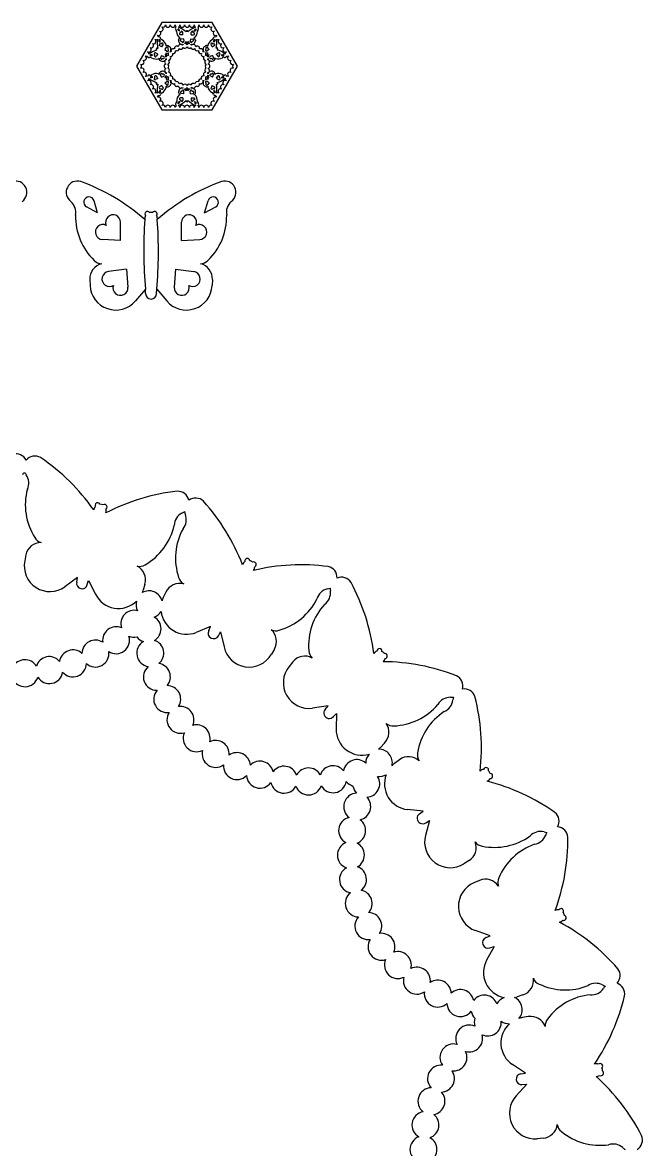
# Model space of a CAD drawing. Extents: x -11 to 241, y -9 to 175.
# Drawn here: x 67.1 to 129.4, y 61.4 to 174.7 of the extents above; entities that cross this region are included whole.
import ezdxf

# ---------------------------------------------------------------- set-up
doc = ezdxf.new("R2010")
doc.units = 0
doc.layers.get('0').update_dxf_attribs({"linetype": 'CONTINUOUS'})

msp = doc.modelspace()

# ---------------------------------------------------------------- linework, layer by layer
for p, q in [((81.074842, 174.706477), (78.536278, 170.309555)), ((86.15197, 174.706477), (81.074842, 174.706477)), ((88.690534, 170.309555), (86.15197, 174.706477)), ((82.869826, 173.849082), (82.715437, 173.934311)), ((82.869826, 173.849082), (82.820148, 174.018292)), ((83.188021, 173.469218), (82.936432, 173.482336)), ((83.188021, 173.469218), (83.187254, 173.721148)), ((84.028661, 173.469218), (84.029428, 173.721148)), ((84.028661, 173.469218), (84.28025, 173.482336)), ((84.346856, 173.849082), (84.396534, 174.018292)), ((84.346856, 173.849082), (84.501245, 173.934311)), ((80.914811, 172.714505), (80.79311, 172.842132)), ((81.084685, 172.249008), (80.866891, 172.375637)), ((80.914811, 172.714505), (80.918195, 172.890824)), ((81.084685, 172.249008), (81.199119, 172.473449)), ((81.765184, 172.348882), (81.835174, 172.304245)), ((82.761278, 172.929825), (82.76494, 172.846894)), ((83.268959, 173.072975), (83.019313, 173.039119)), ((83.268959, 173.072975), (83.289006, 172.821843)), ((83.529863, 172.795674), (83.390971, 172.632302)), ((83.532805, 172.733875), (83.529863, 172.795674)), ((83.683877, 172.733875), (83.686819, 172.795674)), ((83.686819, 172.795674), (83.825711, 172.632302)), ((83.947723, 173.072975), (83.927676, 172.821843)), ((83.947723, 173.072975), (84.197369, 173.039119)), ((84.455404, 172.929825), (84.451742, 172.846894)), ((85.456563, 172.357655), (85.386573, 172.313018)), ((86.137063, 172.257781), (86.022628, 172.482222)), ((86.137063, 172.257781), (86.354856, 172.38441)), ((86.306936, 172.723278), (86.303552, 172.899597)), ((86.306936, 172.723278), (86.428637, 172.850905)), ((80.176296, 171.435359), (80.004917, 171.476942)), ((80.176296, 171.435359), (80.025291, 171.344269)), ((80.664365, 171.520993), (80.445804, 171.646293)), ((80.664365, 171.520993), (80.527211, 171.309669)), ((81.047991, 171.392965), (80.952488, 171.159837)), ((81.047991, 171.392965), (81.275501, 171.28476)), ((81.387373, 171.980792), (81.541516, 172.180063)), ((81.387373, 171.980792), (81.594836, 171.837865)), ((81.473583, 171.451912), (81.418593, 171.480264)), ((81.418593, 171.480264), (81.490631, 171.278294)), ((81.497071, 171.616191), (81.708001, 171.654789)), ((81.549119, 171.582744), (81.497071, 171.616191)), ((85.724677, 171.624964), (85.513746, 171.663563)), ((85.834374, 171.989565), (85.626911, 171.846638)), ((85.672628, 171.591517), (85.724677, 171.624964)), ((85.834374, 171.989565), (85.680231, 172.188836)), ((85.803154, 171.489037), (85.731116, 171.287067)), ((85.748164, 171.460686), (85.803154, 171.489037)), ((86.173756, 171.401738), (85.946246, 171.293533)), ((86.173756, 171.401738), (86.269259, 171.16861)), ((86.557382, 171.529766), (86.775943, 171.655066)), ((86.557382, 171.529766), (86.694537, 171.318442)), ((87.045451, 171.444132), (87.21683, 171.485715)), ((87.045451, 171.444132), (87.196456, 171.353042)), ((78.536278, 170.309555), (81.074842, 165.912633)), ((80.918121, 170.881725), (80.991773, 170.843431)), ((86.15197, 165.912633), (88.690534, 170.309555)), ((86.303626, 170.890499), (86.229975, 170.852204)), ((80.181361, 169.174978), (80.009982, 169.133395)), ((80.181361, 169.174978), (80.030356, 169.266068)), ((80.66943, 169.089344), (80.450869, 168.964044)), ((80.66943, 169.089344), (80.532276, 169.300668)), ((80.923186, 169.728612), (80.996838, 169.766906)), ((81.053056, 169.217372), (80.957553, 169.4505)), ((81.053056, 169.217372), (81.280566, 169.325577)), ((81.423658, 169.130073), (81.495696, 169.332043)), ((81.478648, 169.158424), (81.423658, 169.130073)), ((81.554184, 169.027593), (81.502136, 168.994146)), ((81.502136, 168.994146), (81.713066, 168.955548)), ((85.729742, 169.002919), (85.518811, 168.964321)), ((85.677693, 169.036366), (85.729742, 169.002919)), ((85.808219, 169.138846), (85.736181, 169.340816)), ((85.753229, 169.167198), (85.808219, 169.138846)), ((86.178822, 169.226145), (85.951311, 169.33435)), ((86.178822, 169.226145), (86.274324, 169.459273)), ((86.308691, 169.737385), (86.23504, 169.775679)), ((86.562447, 169.098117), (86.699602, 169.309441)), ((86.562447, 169.098117), (86.781009, 168.972817)), ((87.050516, 169.183751), (87.201521, 169.274841)), ((87.050516, 169.183751), (87.221896, 169.142168)), ((80.919876, 167.895832), (80.798175, 167.768205)), ((81.08975, 168.361329), (80.871956, 168.2347)), ((80.919876, 167.895832), (80.92326, 167.719513)), ((81.08975, 168.361329), (81.204184, 168.136888)), ((81.392438, 168.629545), (81.599901, 168.772472)), ((81.392438, 168.629545), (81.546581, 168.430274)), ((81.77025, 168.261455), (81.840239, 168.306092)), ((82.771408, 167.689285), (82.77507, 167.772216)), ((83.279089, 167.546135), (83.299136, 167.797267)), ((83.539994, 167.823437), (83.401102, 167.986809)), ((83.542936, 167.885235), (83.539994, 167.823437)), ((83.694007, 167.885235), (83.696949, 167.823437)), ((83.696949, 167.823437), (83.835841, 167.986809)), ((83.957853, 167.546135), (83.937806, 167.797267)), ((84.465535, 167.689285), (84.461873, 167.772216)), ((85.461628, 168.270228), (85.391638, 168.314865)), ((85.83944, 168.638318), (85.631976, 168.781246)), ((85.83944, 168.638318), (85.685296, 168.439047)), ((86.142128, 168.370103), (86.027693, 168.145661)), ((86.142128, 168.370103), (86.359922, 168.243473)), ((86.312002, 167.904606), (86.308618, 167.728286)), ((86.312002, 167.904606), (86.433703, 167.776978)), ((82.879956, 166.770028), (82.725568, 166.684799)), ((82.879956, 166.770028), (82.830278, 166.600818)), ((83.198152, 167.149892), (82.946563, 167.136774)), ((83.279089, 167.546135), (83.029444, 167.579991)), ((83.198152, 167.149892), (83.197384, 166.897962)), ((83.957853, 167.546135), (84.207499, 167.579991)), ((84.038791, 167.149892), (84.29038, 167.136774)), ((84.038791, 167.149892), (84.039558, 166.897962)), ((84.356986, 166.770028), (84.406664, 166.600818)), ((84.356986, 166.770028), (84.511375, 166.684799)), ((81.074842, 165.912633), (86.15197, 165.912633)), ((74.629331, 155.553701), (74.268037, 156.784316)), ((85.371336, 155.553701), (85.73263, 156.784316)), ((74.629331, 155.553701), (73.506505, 156.173546)), ((85.371336, 155.553701), (86.494162, 156.173546)), ((76.943472, 152.791064), (76.937892, 154.623276)), ((83.057194, 152.791064), (83.062775, 154.623276)), ((76.943472, 152.791064), (75.113737, 152.886462)), ((83.057194, 152.791064), (84.886929, 152.886462)), ((77.532107, 149.909302), (75.716507, 149.663075)), ((77.532107, 149.909302), (77.677904, 148.082891)), ((82.46856, 149.909302), (82.322763, 148.082891)), ((82.46856, 149.909302), (84.28416, 149.663075)), ((73.839874, 148.868222), (73.866504, 148.265087)), ((86.160793, 148.868222), (86.134162, 148.265087)), ((79.429587, 147.892572), (78.419463, 146.704412)), ((79.450982, 147.443128), (79.429587, 147.892572)), ((80.549685, 147.443128), (80.57108, 147.892572)), ((80.57108, 147.892572), (81.581204, 146.704412)), ((67.419621, 121.162806), (67.301138, 120.570823)), ((72.613419, 118.8778), (71.348302, 117.965905)), ((72.526633, 118.436295), (72.613419, 118.8778)), ((73.59341, 118.173359), (73.721742, 118.604623)), ((73.721742, 118.604623), (74.418168, 117.209251)), ((79.382517, 118.214217), (79.21232, 117.63498)), ((81.485413, 117.416693), (81.228702, 116.870268)), ((85.981451, 113.955129), (84.534865, 113.372494)), ((85.791528, 113.547223), (85.981451, 113.955129)), ((86.764381, 113.03663), (86.992192, 113.42465)), ((86.992192, 113.42465), (87.334447, 111.903159)), ((92.395045, 111.690877), (92.091174, 111.169203)), ((94.245975, 110.413272), (93.865955, 109.944159)), ((97.782959, 105.976322), (96.238975, 105.756808)), ((97.500937, 105.62572), (97.782959, 105.976322)), ((98.323328, 104.897146), (98.637379, 105.219372)), ((98.637379, 105.219372), (98.605572, 103.660186)), ((103.468315, 102.242991), (103.048429, 101.809197)), ((104.95971, 100.559555), (104.478467, 100.195019)), ((107.332084, 95.405079), (105.780432, 95.561443)), ((106.974352, 95.132158), (107.332084, 95.405079)), ((107.980526, 94.465649), (107.576505, 92.959382)), ((107.598486, 94.227943), (107.980526, 94.465649)), ((111.958789, 90.419638), (111.447291, 90.098934)), ((113.003974, 88.428205), (112.449476, 88.18943)), ((114.073864, 82.855762), (112.604721, 83.378917)), ((113.661213, 82.676382), (114.073864, 82.855762)), ((114.478643, 81.788447), (113.72589, 80.422638)), ((114.050819, 81.649077), (114.478643, 81.788447)), ((117.373032, 76.907945), (116.799647, 76.718971)), ((117.911264, 74.724251), (117.315736, 74.625115)), ((117.616493, 69.057692), (116.315239, 69.917234)), ((117.172904, 68.982278), (117.616493, 69.057692)), ((117.754085, 67.924521), (116.696345, 66.778546)), ((117.305338, 67.891586), (117.754085, 67.924521)), ((119.396387, 62.493165), (118.794439, 62.446902))]:
    msp.add_line(p, q)
for centre, radius, start, end in [((80.733406, 173.635093), 0.24, 240, 60), ((80.493406, 173.2194), 0.24, 3.937452, 60), ((80.973406, 174.050785), 0.24, 240, 60), ((81.213406, 174.466477), 0.24, 240, 0), ((81.693406, 174.466477), 0.24, 180, 0), ((82.173406, 174.466477), 0.24, 180, 0), ((82.653406, 174.466477), 0.24, 180, 234.700181), ((82.592203, 174.134552), 0.156568, 119.66193, 234.096274), ((82.365484, 173.857127), 0.202191, 348.646583, 48.147712), ((83.405651, 173.800329), 0.842104, 178.843673, 226.26073), ((82.750512, 173.997848), 0.072575, 16.361613, 241.099528), ((82.653406, 174.466477), 0.24, 291.589916, 0), ((81.645206, 171.605896), 2.856277, 48.914998, 67.424838), ((82.94183, 173.585874), 0.103679, 62.8835, 267.015433), ((83.133406, 174.466477), 0.24, 180, 0), ((83.083576, 173.720832), 0.103679, 0.174516, 204.30645), ((83.613406, 174.466477), 0.24, 180, 0), ((83.608341, 173.770657), 0.086869, 152.363216, 187.863148), ((83.559542, 173.832996), 0.035761, 38.05372, 218.05372), ((83.608341, 173.770657), 0.086869, 76.255776, 103.744224), ((83.657248, 173.832788), 0.035975, 321.791639, 141.791639), ((83.608341, 173.770657), 0.086869, 352.136852, 27.327502), ((85.571476, 171.605896), 2.856277, 112.465913, 131.085002), ((84.093406, 174.466477), 0.24, 180, 0), ((84.133106, 173.720832), 0.103679, 335.69355, 179.825484), ((84.274852, 173.585874), 0.103679, 272.984567, 117.1165), ((84.573406, 174.466477), 0.24, 180, 247.094737), ((83.811031, 173.800329), 0.842104, 313.73927, 1.156327), ((84.46617, 173.997848), 0.072575, 298.900472, 163.638387), ((84.851198, 173.857127), 0.202191, 131.852288, 191.353417), ((84.573406, 174.466477), 0.24, 303.937452, 0), ((84.624479, 174.134552), 0.156568, 305.903726, 58.022285), ((85.053406, 174.466477), 0.24, 180, 0), ((85.533406, 174.466477), 0.24, 180, 0), ((86.013406, 174.466477), 0.24, 180, 300), ((86.253406, 174.050785), 0.24, 120, 300), ((86.493406, 173.635093), 0.24, 120, 300), ((86.733406, 173.2194), 0.24, 120, 174.700181), ((80.013406, 172.388016), 0.24, 240, 60), ((80.253406, 172.803708), 0.24, 240, 60), ((80.493406, 173.2194), 0.24, 240, 307.094737), ((83.469777, 172.653463), 2.856277, 172.465913, 191.085002), ((80.806397, 173.097668), 0.156568, 5.903726, 118.022285), ((80.845633, 172.892216), 0.072575, 358.900472, 223.638387), ((80.919003, 172.465267), 0.103679, 35.69355, 239.825484), ((81.160015, 173.1553), 0.202191, 191.852288, 251.353417), ((81.106754, 172.520543), 0.103679, 332.984567, 177.1165), ((80.689119, 172.226091), 0.842104, 13.73927, 61.156327), ((81.371411, 172.384018), 0.142089, 330.532955, 17.224758), ((81.650967, 172.16979), 0.212414, 57.471829, 137.197012), ((81.644008, 172.004499), 0.355517, 314.859465, 57.471829), ((82.584822, 172.091116), 0.24, 50.36676, 189.63324), ((82.977706, 172.266039), 0.24, 38.36676, 177.63324), ((82.973485, 172.939195), 0.212414, 102.802988, 182.528171), ((83.12011, 172.862576), 0.355517, 182.528171, 287.50521), ((82.927736, 173.288411), 0.142089, 222.775242, 269.467045), ((83.033246, 172.93638), 0.103679, 97.723166, 301.8551), ((83.185656, 172.813593), 0.103679, 160.432149, 4.564083), ((83.398373, 172.355454), 0.24, 135.549853, 165.63324), ((83.398373, 172.355454), 0.24, 26.36676, 101.958241), ((83.12011, 172.862576), 0.355517, 310.002885, 319.630198), ((83.608341, 172.733875), 0.075536, 180, 360), ((83.828439, 172.355454), 0.24, 81.17915, 153.63324), ((84.096572, 172.862576), 0.355517, 220.369802, 229.406625), ((84.031026, 172.813593), 0.103679, 175.435917, 19.567851), ((84.096572, 172.862576), 0.355517, 254.859465, 357.471829), ((83.828439, 172.355454), 0.24, 14.36676, 43.08694), ((84.249106, 172.266039), 0.24, 2.36676, 141.63324), ((84.183436, 172.93638), 0.103679, 238.1449, 82.276834), ((84.288946, 173.288411), 0.142089, 270.532955, 317.224758), ((84.243197, 172.939195), 0.212414, 357.471829, 77.197012), ((84.641991, 172.091116), 0.24, 350.36676, 129.63324), ((85.57774, 172.013272), 0.355517, 122.528171, 227.50521), ((85.570781, 172.178563), 0.212414, 42.802988, 122.528171), ((85.850336, 172.392791), 0.142089, 162.775242, 209.467045), ((86.532628, 172.234864), 0.842104, 118.843673, 166.26073), ((86.114994, 172.529316), 0.103679, 2.8835, 207.015433), ((86.061732, 173.164073), 0.202191, 288.646583, 348.147712), ((86.302744, 172.47404), 0.103679, 300.174516, 144.30645), ((86.41535, 173.106441), 0.156568, 59.66193, 174.096274), ((86.376114, 172.90099), 0.072575, 316.361613, 181.099528), ((83.75197, 172.662236), 2.856277, 348.914998, 7.424838), ((86.733406, 173.2194), 0.24, 231.589916, 300), ((86.973406, 172.803708), 0.24, 120, 300), ((87.213406, 172.388016), 0.24, 120, 300), ((79.293406, 171.140939), 0.24, 240, 60), ((79.533406, 171.556632), 0.24, 240, 294.700181), ((79.79026, 171.337666), 0.156568, 179.66193, 294.096274), ((79.773406, 171.972324), 0.24, 240, 60), ((79.533406, 171.556632), 0.24, 351.589916, 60), ((81.506642, 169.253214), 2.856277, 108.914998, 127.424838), ((79.917158, 171.002608), 0.202191, 48.646583, 108.147712), ((79.987804, 171.406413), 0.072575, 76.361613, 301.099528), ((80.486429, 171.875021), 0.842104, 238.843673, 286.26073), ((80.394238, 171.556347), 0.103679, 60.174516, 264.30645), ((80.440243, 171.366113), 0.103679, 122.8835, 327.015433), ((80.535085, 172.024628), 0.035761, 98.05372, 278.05372), ((80.613471, 172.035719), 0.086869, 136.255776, 163.744224), ((80.613471, 172.035719), 0.086869, 212.363216, 247.863148), ((80.584118, 172.109139), 0.035975, 21.791639, 201.791639), ((80.613471, 172.035719), 0.086869, 52.136852, 87.327502), ((81.048429, 171.120535), 0.103679, 157.723166, 1.8551), ((81.230971, 171.191131), 0.103679, 220.432149, 64.564083), ((81.511351, 171.517328), 0.075536, 240, 60), ((81.155777, 171.158859), 0.355517, 10.002885, 19.630198), ((81.734089, 171.146281), 0.24, 86.36676, 161.958241), ((81.623523, 172.116628), 0.103679, 298.1449, 142.276834), ((81.653656, 171.923243), 0.103679, 235.435917, 79.567851), ((81.644008, 172.004499), 0.355517, 280.369802, 289.406625), ((81.949122, 171.518729), 0.24, 141.17915, 213.63324), ((81.734089, 171.146281), 0.24, 278.36676, 33.63324), ((81.949122, 171.518729), 0.24, 74.36676, 103.08694), ((81.949122, 171.518729), 0.24, 266.36676, 21.63324), ((82.236892, 171.838329), 0.24, 62.36676, 201.63324), ((82.236892, 171.838329), 0.24, 254.36676, 9.63324), ((82.584822, 172.091116), 0.24, 242.36676, 357.63324), ((82.977706, 172.266039), 0.24, 230.36676, 345.63324), ((83.398373, 172.355454), 0.24, 218.36676, 333.63324), ((83.828439, 172.355454), 0.24, 206.36676, 321.63324), ((84.249106, 172.266039), 0.24, 194.36676, 309.63324), ((84.641991, 172.091116), 0.24, 182.36676, 297.63324), ((84.989921, 171.838329), 0.24, 170.36676, 285.63324), ((84.989921, 171.838329), 0.24, 338.36676, 117.63324), ((85.277691, 171.518729), 0.24, 158.36676, 273.63324), ((85.277691, 171.518729), 0.24, 75.549853, 105.63324), ((85.492723, 171.146281), 0.24, 146.36676, 261.63324), ((85.277691, 171.518729), 0.24, 326.36676, 41.958241), ((85.57774, 172.013272), 0.355517, 250.002885, 259.630198), ((85.568091, 171.932016), 0.103679, 100.432149, 304.564083), ((85.492723, 171.146281), 0.24, 21.17915, 93.63324), ((85.598224, 172.125401), 0.103679, 37.723166, 241.8551), ((85.710396, 171.526102), 0.075536, 120, 300), ((86.06597, 171.167632), 0.355517, 160.369802, 169.406625), ((85.990776, 171.199905), 0.103679, 115.435917, 319.567851), ((86.173318, 171.129308), 0.103679, 178.1449, 22.276834), ((86.205637, 171.07896), 0.212414, 297.471829, 17.197012), ((86.530941, 171.213948), 0.142089, 210.532955, 257.224758), ((86.735318, 171.883794), 0.842104, 253.73927, 301.156327), ((86.608276, 172.044493), 0.086869, 92.363216, 127.863148), ((86.637863, 172.117923), 0.035761, 338.05372, 158.05372), ((86.608276, 172.044493), 0.086869, 292.136852, 327.327502), ((85.715105, 169.261987), 2.856277, 52.465913, 71.085002), ((86.608276, 172.044493), 0.086869, 16.255776, 43.744224), ((86.686536, 172.033203), 0.035975, 261.791639, 81.791639), ((86.781504, 171.374886), 0.103679, 212.984567, 57.1165), ((86.827509, 171.56512), 0.103679, 275.69355, 119.825484), ((87.304589, 171.011382), 0.202191, 71.852288, 131.353417), ((87.233943, 171.415186), 0.072575, 238.900472, 103.638387), ((87.453406, 171.972324), 0.24, 120, 300), ((87.431487, 171.346439), 0.156568, 245.903726, 358.022285), ((87.693406, 171.556632), 0.24, 120, 187.094737), ((87.693406, 171.556632), 0.24, 243.937452, 300), ((87.933406, 171.140939), 0.24, 120, 300), ((79.053406, 170.725247), 0.24, 240, 60), ((78.813406, 170.309555), 0.24, 300, 60), ((79.053406, 169.893863), 0.24, 300, 120), ((80.690806, 171.205175), 0.142089, 282.775242, 329.467045), ((81.01611, 171.070187), 0.212414, 162.802988, 242.528171), ((81.155777, 171.158859), 0.355517, 242.528171, 347.50521), ((81.556237, 170.309555), 0.24, 110.36676, 249.63324), ((81.601191, 170.737264), 0.24, 98.36676, 237.63324), ((81.601191, 169.881846), 0.24, 122.36676, 261.63324), ((81.734089, 171.146281), 0.24, 195.549853, 225.63324), ((81.601191, 170.737264), 0.24, 290.36676, 45.63324), ((81.556237, 170.309555), 0.24, 302.36676, 57.63324), ((81.601191, 169.881846), 0.24, 314.36676, 69.63324), ((85.625621, 170.737264), 0.24, 134.36676, 249.63324), ((85.625621, 169.881846), 0.24, 110.36676, 225.63324), ((85.670575, 170.309555), 0.24, 122.36676, 237.63324), ((85.492723, 171.146281), 0.24, 314.36676, 343.08694), ((85.625621, 170.737264), 0.24, 302.36676, 81.63324), ((85.625621, 169.881846), 0.24, 278.36676, 57.63324), ((86.06597, 171.167632), 0.355517, 194.859465, 297.471829), ((85.670575, 170.309555), 0.24, 290.36676, 69.63324), ((88.173406, 170.725247), 0.24, 120, 300), ((88.173406, 169.893863), 0.24, 60, 240), ((88.413406, 170.309555), 0.24, 120, 240), ((79.293406, 169.478171), 0.24, 300, 120), ((79.533406, 169.062478), 0.24, 63.937452, 120), ((79.795325, 169.272671), 0.156568, 65.903726, 178.022285), ((79.533406, 169.062478), 0.24, 300, 7.094737), ((79.773406, 168.646786), 0.24, 300, 120), ((81.511708, 171.357123), 2.856277, 232.465913, 251.085002), ((79.922223, 169.607729), 0.202191, 251.852288, 311.353417), ((79.992869, 169.203924), 0.072575, 58.900472, 283.638387), ((80.491494, 168.735316), 0.842104, 73.73927, 121.156327), ((80.399303, 169.05399), 0.103679, 95.69355, 299.825484), ((80.445308, 169.244224), 0.103679, 32.984567, 237.1165), ((80.695871, 169.405162), 0.142089, 30.532955, 77.224758), ((81.021176, 169.54015), 0.212414, 117.471829, 197.197012), ((81.053494, 169.489802), 0.103679, 358.1449, 202.276834), ((81.160842, 169.451478), 0.355517, 14.859465, 117.471829), ((81.236036, 169.419206), 0.103679, 295.435917, 139.567851), ((81.516416, 169.093009), 0.075536, 300, 120), ((81.160842, 169.451478), 0.355517, 340.369802, 349.406625), ((81.734089, 169.472829), 0.24, 134.36676, 163.08694), ((81.734089, 169.472829), 0.24, 201.17915, 273.63324), ((81.949122, 169.100382), 0.24, 146.36676, 221.958241), ((81.649073, 168.605838), 0.355517, 70.002885, 79.630198), ((81.734089, 169.472829), 0.24, 326.36676, 81.63324), ((81.949122, 169.100382), 0.24, 338.36676, 93.63324), ((82.236892, 168.780781), 0.24, 350.36676, 105.63324), ((84.989921, 168.780781), 0.24, 74.36676, 189.63324), ((85.277691, 169.100382), 0.24, 86.36676, 201.63324), ((85.492723, 169.472829), 0.24, 98.36676, 213.63324), ((85.277691, 169.100382), 0.24, 321.17915, 33.63324), ((85.582805, 168.614611), 0.355517, 100.369802, 109.406625), ((85.492723, 169.472829), 0.24, 266.36676, 341.958241), ((85.715461, 169.101782), 0.075536, 60, 240), ((85.492723, 169.472829), 0.24, 15.549853, 45.63324), ((86.071035, 169.460251), 0.355517, 190.002885, 199.630198), ((86.071035, 169.460251), 0.355517, 62.528171, 167.50521), ((85.995841, 169.427979), 0.103679, 40.432149, 244.564083), ((86.178384, 169.498576), 0.103679, 337.723166, 181.8551), ((86.210702, 169.548923), 0.212414, 342.802988, 62.528171), ((86.536006, 169.413935), 0.142089, 102.775242, 149.467045), ((86.740383, 168.744089), 0.842104, 58.843673, 106.26073), ((85.72017, 171.365896), 2.856277, 288.914998, 307.424838), ((86.786569, 169.252997), 0.103679, 302.8835, 147.015433), ((86.832574, 169.062763), 0.103679, 240.174516, 84.30645), ((87.309655, 169.616502), 0.202191, 228.646583, 288.147712), ((87.239008, 169.212697), 0.072575, 256.361613, 121.099528), ((87.453406, 168.646786), 0.24, 60, 240), ((87.436553, 169.281444), 0.156568, 359.66193, 114.096274), ((87.693406, 169.062478), 0.24, 171.589916, 240), ((87.693406, 169.062478), 0.24, 60, 114.700181), ((87.933406, 169.478171), 0.24, 60, 240), ((80.013406, 168.231094), 0.24, 300, 120), ((80.253406, 167.815402), 0.24, 300, 120), ((80.540276, 168.585907), 0.035975, 81.791639, 261.791639), ((80.618537, 168.574618), 0.086869, 196.255776, 223.744224), ((80.618537, 168.574618), 0.086869, 112.136852, 147.327502), ((80.588949, 168.501187), 0.035761, 158.05372, 338.05372), ((83.474842, 167.956874), 2.856277, 168.914998, 187.424838), ((80.618537, 168.574618), 0.086869, 272.363216, 307.863148), ((80.850698, 167.718121), 0.072575, 136.361613, 1.099528), ((80.924068, 168.14507), 0.103679, 120.174516, 324.30645), ((81.111819, 168.089794), 0.103679, 182.8835, 27.015433), ((80.694185, 168.384246), 0.842104, 298.843673, 346.26073), ((81.376476, 168.226319), 0.142089, 342.775242, 29.467045), ((81.656032, 168.440547), 0.212414, 222.802988, 302.528171), ((81.628589, 168.493709), 0.103679, 217.723166, 61.8551), ((81.658721, 168.687094), 0.103679, 280.432149, 124.564083), ((81.649073, 168.605838), 0.355517, 302.528171, 47.50521), ((81.949122, 169.100382), 0.24, 255.549853, 285.63324), ((82.236892, 168.780781), 0.24, 158.36676, 297.63324), ((82.584822, 168.527995), 0.24, 170.36676, 309.63324), ((82.584822, 168.527995), 0.24, 2.36676, 117.63324), ((82.977706, 168.353071), 0.24, 182.36676, 321.63324), ((83.130241, 167.756534), 0.355517, 74.859465, 177.471829), ((82.977706, 168.353071), 0.24, 14.36676, 129.63324), ((83.043377, 167.68273), 0.103679, 58.1449, 262.276834), ((83.195786, 167.805517), 0.103679, 355.435917, 199.567851), ((83.398373, 168.263656), 0.24, 194.36676, 223.08694), ((83.398373, 168.263656), 0.24, 26.36676, 141.63324), ((83.398373, 168.263656), 0.24, 261.17915, 333.63324), ((83.130241, 167.756534), 0.355517, 40.369802, 49.406625), ((83.618471, 167.885235), 0.075536, 360, 180), ((83.828439, 168.263656), 0.24, 38.36676, 153.63324), ((83.828439, 168.263656), 0.24, 206.36676, 281.958241), ((84.106702, 167.756534), 0.355517, 130.002885, 139.630198), ((84.041156, 167.805517), 0.103679, 340.432149, 184.564083), ((83.828439, 168.263656), 0.24, 315.549853, 345.63324), ((84.106702, 167.756534), 0.355517, 2.528171, 107.50521), ((84.249106, 168.353071), 0.24, 50.36676, 165.63324), ((84.249106, 168.353071), 0.24, 218.36676, 357.63324), ((84.193566, 167.68273), 0.103679, 277.723166, 121.8551), ((84.641991, 168.527995), 0.24, 62.36676, 177.63324), ((84.641991, 168.527995), 0.24, 230.36676, 9.63324), ((84.989921, 168.780781), 0.24, 242.36676, 21.63324), ((85.277691, 169.100382), 0.24, 254.36676, 283.08694), ((85.582805, 168.614611), 0.355517, 134.859465, 237.471829), ((85.575846, 168.44932), 0.212414, 237.471829, 317.197012), ((85.573157, 168.695867), 0.103679, 55.435917, 259.567851), ((85.603289, 168.502482), 0.103679, 118.1449, 322.276834), ((85.855401, 168.235092), 0.142089, 150.532955, 197.224758), ((86.537693, 168.39302), 0.842104, 193.73927, 241.156327), ((86.120059, 168.098567), 0.103679, 152.984567, 357.1165), ((86.307809, 168.153843), 0.103679, 215.69355, 59.825484), ((86.381179, 167.726894), 0.072575, 178.900472, 43.638387), ((86.613341, 168.583391), 0.086869, 232.136852, 267.327502), ((83.757035, 167.965647), 2.856277, 352.465913, 11.085002), ((86.642694, 168.509971), 0.035975, 201.791639, 21.791639), ((86.613341, 168.583391), 0.086869, 32.363216, 67.863148), ((86.613341, 168.583391), 0.086869, 316.255776, 343.744224), ((86.691727, 168.594482), 0.035761, 278.05372, 98.05372), ((86.973406, 167.815402), 0.24, 60, 240), ((87.213406, 168.231094), 0.24, 60, 240), ((80.493406, 167.39971), 0.24, 51.589916, 120), ((80.493406, 167.39971), 0.24, 300, 354.700181), ((80.733406, 166.984017), 0.24, 300, 120), ((80.811463, 167.512669), 0.156568, 239.66193, 354.096274), ((80.973406, 166.568325), 0.24, 300, 120), ((81.16508, 167.455037), 0.202191, 108.646583, 168.147712), ((82.602334, 166.484558), 0.156568, 125.903726, 238.022285), ((82.375614, 166.761983), 0.202191, 311.852288, 11.353417), ((83.415781, 166.818781), 0.842104, 133.73927, 181.156327), ((82.760642, 166.621262), 0.072575, 118.900472, 343.638387), ((81.655337, 169.013215), 2.856277, 292.465913, 311.085002), ((82.983615, 167.679915), 0.212414, 177.471829, 257.197012), ((82.937866, 167.330699), 0.142089, 90.532955, 137.224758), ((82.951961, 167.033236), 0.103679, 92.984567, 297.1165), ((83.093706, 166.898278), 0.103679, 155.69355, 359.825484), ((83.618471, 166.848453), 0.086869, 172.136852, 207.327502), ((83.569565, 166.786322), 0.035975, 141.791639, 321.791639), ((83.618471, 166.848453), 0.086869, 256.255776, 283.744224), ((83.66727, 166.786114), 0.035761, 218.05372, 38.05372), ((83.618471, 166.848453), 0.086869, 332.363216, 7.863148), ((85.581606, 169.013215), 2.856277, 228.914998, 247.424838), ((84.143237, 166.898278), 0.103679, 180.174516, 24.30645), ((84.284982, 167.033236), 0.103679, 242.8835, 87.015433), ((84.253327, 167.679915), 0.212414, 282.802988, 2.528171), ((84.299077, 167.330699), 0.142089, 42.775242, 89.467045), ((83.821162, 166.818781), 0.842104, 358.843673, 46.26073), ((84.4763, 166.621262), 0.072575, 196.361613, 61.099528), ((84.861329, 166.761983), 0.202191, 168.646583, 228.147712), ((84.634609, 166.484558), 0.156568, 299.66193, 54.096274), ((86.253406, 166.568325), 0.24, 60, 240), ((86.066797, 167.46381), 0.202191, 11.852288, 71.353417), ((86.493406, 166.984017), 0.24, 60, 240), ((86.420415, 167.521442), 0.156568, 185.903726, 298.022285), ((86.733406, 167.39971), 0.24, 183.937452, 240), ((86.733406, 167.39971), 0.24, 60, 127.094737), ((81.213406, 166.152633), 0.24, 0, 120), ((81.693406, 166.152633), 0.24, 0, 180), ((82.173406, 166.152633), 0.24, 0, 180), ((82.653406, 166.152633), 0.24, 123.937452, 180), ((82.653406, 166.152633), 0.24, 0, 67.094737), ((83.133406, 166.152633), 0.24, 0, 180), ((83.613406, 166.152633), 0.24, 0, 180), ((84.093406, 166.152633), 0.24, 0, 180), ((84.573406, 166.152633), 0.24, 111.589916, 180), ((84.573406, 166.152633), 0.24, 0, 54.700181), ((85.053406, 166.152633), 0.24, 0, 180), ((85.533406, 166.152633), 0.24, 0, 180), ((86.013406, 166.152633), 0.24, 60, 180), ((66.37505, 157.629874), 1.138673, 305.903726, 106.016753), ((72.610241, 157.629874), 1.138673, 73.983247, 234.096274), ((65.722989, 139.239642), 20.772922, 48.914998, 69.715981), ((94.277677, 139.239642), 20.772922, 110.284019, 131.085002), ((87.390426, 157.629874), 1.138673, 305.903726, 106.016753), ((70.961372, 155.612232), 1.47048, 348.646583, 48.147712), ((73.761594, 156.63563), 0.527818, 16.361613, 241.099528), ((86.239073, 156.63563), 0.527818, 298.900472, 163.638387), ((89.039295, 155.612232), 1.47048, 131.852288, 191.353417), ((78.526223, 155.19916), 6.124392, 178.843673, 226.26073), ((76.18387, 154.620979), 0.754026, 0.174516, 204.30645), ((80.000333, 154.983361), 0.631777, 152.363216, 187.863148), ((79.645434, 155.436734), 0.260081, 38.05372, 218.05372), ((80.000333, 154.983361), 0.631777, 76.255776, 103.744224), ((80.356019, 155.435221), 0.261634, 321.791639, 141.791639), ((80.000333, 154.983361), 0.631777, 352.136852, 27.327502), ((83.816797, 154.620979), 0.754026, 335.69355, 179.825484), ((81.474444, 155.19916), 6.124392, 313.73927, 1.156327), ((75.152997, 153.639465), 0.754026, 62.8835, 267.015433), ((123.291928, 151.739953), 44.030754, 175.888403, 185.012864), ((36.708738, 151.739953), 44.030754, 354.987136, 4.111597), ((84.84767, 153.639465), 0.754026, 272.984567, 117.1165), ((75.050477, 151.476119), 1.033378, 222.775242, 269.467045), ((84.95019, 151.476119), 1.033378, 270.532955, 317.224758), ((75.383198, 148.936366), 1.544828, 102.802988, 182.528171), ((75.817838, 148.915889), 0.754026, 97.723166, 301.8551), ((84.182829, 148.915889), 0.754026, 238.1449, 82.276834), ((84.617469, 148.936366), 1.544828, 357.471829, 77.197012), ((76.449565, 148.379138), 2.585577, 182.528171, 319.630198), ((76.92627, 148.02289), 0.754026, 160.432149, 4.564083), ((80.000333, 147.443128), 0.549351, 180, 360), ((83.551102, 148.379138), 2.585577, 220.369802, 357.471829), ((83.074397, 148.02289), 0.754026, 175.435917, 19.567851), ((66.416604, 130.195549), 1.138673, 25.613451, 106.016753), ((68.32252, 129.964129), 1.138673, 60.137093, 140.540396), ((57.234329, 113.756511), 20.772922, 35.068844, 55.869827), ((66.416604, 130.195549), 1.138673, 305.903726, 320.540396), ((68.32252, 129.964129), 1.138673, 205.613451, 220.25012), ((66.238711, 128.399717), 1.47048, 334.800429, 34.301558), ((73.484886, 126.188261), 6.124392, 164.997519, 212.414576), ((84.959269, 106.922927), 20.772922, 96.437865, 117.238848), ((82.673219, 126.427), 1.138673, 11.767297, 92.170599), ((74.864517, 125.625955), 0.631777, 138.517062, 174.016994), ((74.62843, 126.151087), 0.260081, 24.207566, 204.207566), ((74.864517, 125.625955), 0.631777, 62.409622, 89.89807), ((75.318005, 125.979564), 0.261634, 307.945485, 127.945485), ((84.46837, 125.746189), 1.138673, 46.290939, 126.694242), ((69.823644, 112.663113), 20.772922, 21.22269, 42.023673), ((74.864517, 125.625955), 0.631777, 338.290699, 13.481349), ((83.791322, 124.073387), 1.47048, 118.006134, 177.507263), ((82.673219, 126.427), 1.138673, 292.057572, 306.694242), ((82.070723, 124.725923), 1.47048, 320.954275, 20.455405), ((84.46837, 125.746189), 1.138673, 191.767297, 206.403966), ((76.347438, 125.482705), 6.124392, 299.893116, 347.310173), ((88.577102, 120.844606), 6.124392, 151.151365, 198.568422), ((69.219157, 123.405205), 1.033378, 208.929088, 255.620891), ((68.934407, 120.859627), 1.544828, 88.956834, 168.682017), ((69.836434, 120.063393), 2.585577, 168.682017, 305.784044), ((78.831202, 121.036048), 1.033378, 256.686801, 303.378604), ((89.782075, 119.968471), 0.631777, 124.670908, 160.17084), ((89.678521, 120.534843), 0.260081, 10.361412, 190.361412), ((89.782075, 119.968471), 0.631777, 48.563468, 76.051916), ((90.30701, 120.203278), 0.261634, 294.099331, 114.099331), ((95.107564, 99.393088), 20.772922, 82.591711, 103.392695), ((77.900347, 118.649721), 1.544828, 343.625675, 63.350858), ((89.782075, 119.968471), 0.631777, 324.444545, 359.635195), ((97.555573, 118.877495), 1.138673, 357.921143, 78.324445), ((73.060022, 118.304827), 0.549351, 166.153846, 346.153846), ((82.883626, 116.759813), 1.544828, 75.110681, 154.835863), ((83.769299, 119.163275), 1.033378, 195.082935, 241.774738), ((99.135631, 117.786859), 1.138673, 32.444786, 112.848088), ((81.785469, 108.588666), 20.772922, 7.376536, 28.17752), ((76.731614, 118.363884), 2.585577, 206.523648, 314.021283), ((79.78993, 116.198915), 1.35552, 14.685753, 119.519004), ((76.731614, 118.363884), 2.585577, 337.597126, 343.625675), ((83.56889, 115.770847), 2.585577, 154.835863, 162.634309), ((91.187623, 119.474499), 6.124392, 286.046963, 333.464019), ((98.077929, 116.324694), 1.47048, 104.15998, 163.661109), ((96.563491, 117.370035), 1.47048, 307.108122, 6.609251), ((97.555573, 118.877495), 1.138673, 278.211418, 292.848088), ((99.135631, 117.786859), 1.138673, 177.921143, 192.557812), ((79.844067, 116.178383), 1.35552, 166.072727, 207.354005), ((101.951945, 112.044423), 6.124392, 137.305212, 184.722268), ((78.314156, 114.239794), 1.35552, 76.085823, 197.880321), ((79.844067, 116.178383), 1.35552, 290.664388, 328.569581), ((79.649563, 113.733341), 1.35552, 300.581218, 60.238959), ((83.56889, 115.770847), 2.585577, 186.647704, 291.93789), ((76.486029, 112.579461), 1.35552, 66.612139, 188.406637), ((86.277954, 113.291926), 0.549351, 152.307692, 332.307692), ((91.060167, 112.468433), 1.544828, 329.779521, 49.504704), ((92.535059, 114.56265), 1.033378, 242.840647, 289.53245), ((74.409554, 111.242672), 1.35552, 57.138455, 179.213866), ((76.486029, 112.579461), 1.35552, 237.138455, 17.880321), ((78.314156, 114.239794), 1.35552, 246.612139, 281.021319), ((79.91693, 111.278292), 1.35552, 120.581218, 261.323083), ((79.649563, 113.733341), 1.35552, 217.440219, 251.849399), ((79.91693, 111.278292), 1.35552, 310.054902, 71.849399), ((72.146187, 110.254782), 1.35552, 47.945685, 171.52807), ((74.409554, 111.242672), 1.35552, 227.945685, 8.406637), ((89.85699, 112.470598), 2.585577, 192.677494, 329.779521), ((96.881479, 111.562532), 1.033378, 181.236781, 227.928584), ((102.912232, 110.905379), 0.631777, 110.824754, 146.324686), ((102.947228, 111.480075), 0.260081, 356.515259, 176.515259), ((102.912232, 110.905379), 0.631777, 34.717314, 62.205763), ((103.478106, 111.007738), 0.261634, 280.253178, 100.253178), ((67.321416, 109.265214), 1.35552, 31.653359, 153.447856), ((69.771033, 109.578472), 1.35552, 40.259888, 162.92154), ((72.146187, 110.254782), 1.35552, 220.259888, 359.213866), ((80.584739, 108.900733), 1.35552, 130.054902, 270.515854), ((80.584739, 108.900733), 1.35552, 319.247672, 81.323083), ((95.875033, 108.316642), 2.585577, 140.989709, 278.091736), ((95.446357, 109.440865), 1.544828, 61.264527, 140.989709), ((102.912232, 110.905379), 0.631777, 310.598391, 345.789041), ((103.15896, 89.653405), 20.772922, 68.745557, 89.546541), ((67.321416, 109.265214), 1.35552, 202.179674, 342.92154), ((69.771033, 109.578472), 1.35552, 211.653359, 351.52807), ((110.198758, 107.985784), 1.138673, 344.074989, 64.478291), ((81.623802, 106.660397), 1.35552, 326.933469, 90.515854), ((111.471896, 106.548708), 1.138673, 18.598632, 99.001934), ((81.623802, 106.660397), 1.35552, 139.247672, 278.20165), ((110.09501, 105.382155), 1.47048, 90.313826, 149.814955), ((108.874745, 106.75955), 1.47048, 293.261968, 352.763097), ((110.198758, 107.985784), 1.138673, 264.365264, 279.001934), ((111.471896, 106.548708), 1.138673, 164.074989, 178.711659), ((92.424627, 101.769963), 20.772922, 353.530382, 14.331366), ((82.953153, 104.579153), 1.35552, 335.539998, 98.20165), ((97.912132, 105.261433), 0.549351, 138.461538, 318.461538), ((104.158721, 110.08939), 6.124392, 272.200809, 319.617865), ((112.832119, 100.299148), 6.124392, 123.459058, 170.876114), ((82.953153, 104.579153), 1.35552, 146.933469, 286.80818), ((84.57899, 102.720279), 1.35552, 155.539998, 296.281864), ((84.57899, 102.720279), 1.35552, 345.013682, 106.80818), ((101.190611, 103.607452), 2.585577, 178.83134, 286.328975), ((102.358308, 103.317411), 1.544828, 315.933368, 35.65855), ((104.291521, 104.997808), 1.033378, 228.994493, 275.686296), ((86.488612, 101.154362), 1.35552, 354.487367, 116.281864), ((86.488612, 101.154362), 1.35552, 165.013682, 305.755548), ((88.629932, 99.924116), 1.35552, 3.961051, 125.755548), ((102.930899, 100.225857), 1.35552, 138.380419, 179.661697), ((101.190611, 103.607452), 2.585577, 309.904818, 315.933368), ((102.892504, 100.269196), 1.35552, 346.993445, 91.826696), ((105.892498, 99.328134), 1.544828, 47.418373, 127.143555), ((107.793667, 101.044702), 1.033378, 167.390627, 214.08243), ((88.629932, 99.924116), 1.35552, 174.487367, 315.229233), ((90.944538, 99.063098), 1.35552, 12.567581, 135.229233), ((93.36193, 98.558152), 1.35552, 20.253377, 143.835762), ((98.285001, 98.599728), 1.35552, 38.919832, 160.714329), ((100.675322, 99.220307), 1.35552, 48.393516, 170.188013), ((106.039674, 98.13399), 2.585577, 127.143555, 134.942002), ((113.663423, 99.513013), 0.260081, 342.669105, 162.669105), ((90.944538, 99.063098), 1.35552, 183.961051, 323.835762), ((95.825137, 98.381046), 1.35552, 29.446147, 151.521558), ((101.622406, 98.151271), 1.35552, 272.88891, 32.546652), ((102.930899, 100.225857), 1.35552, 262.972081, 300.877274), ((106.039674, 98.13399), 2.585577, 158.955396, 264.245583), ((113.49191, 98.963391), 0.631777, 96.978601, 132.478532), ((113.49191, 98.963391), 0.631777, 296.752237, 331.942887), ((113.49191, 98.963391), 0.631777, 20.871161, 48.359609), ((114.065836, 98.927353), 0.261634, 266.407024, 86.407024), ((93.36193, 98.558152), 1.35552, 192.567581, 331.521558), ((95.825137, 98.381046), 1.35552, 200.253377, 340.714329), ((98.285001, 98.599728), 1.35552, 209.446147, 350.188013), ((100.675322, 99.220307), 1.35552, 218.919832, 253.329012), ((101.622406, 98.151271), 1.35552, 189.747911, 224.157091), ((108.645539, 78.269915), 20.772922, 54.899403, 75.700387), ((100.71823, 95.85318), 1.35552, 92.88891, 233.630776), ((100.71823, 95.85318), 1.35552, 282.362594, 44.157091), ((119.867998, 94.384855), 1.138673, 330.228835, 50.632137), ((100.204639, 93.43761), 1.35552, 102.362594, 242.823546), ((100.204639, 93.43761), 1.35552, 291.555365, 53.630776), ((107.286419, 94.68005), 0.549351, 124.615385, 304.615385), ((110.073808, 92.289539), 2.585577, 164.985187, 302.087214), ((119.144175, 91.881711), 1.47048, 76.467672, 135.968801), ((118.289001, 93.511109), 1.47048, 279.415814, 338.916943), ((119.867998, 94.384855), 1.138673, 250.519111, 265.15578), ((120.760226, 92.684856), 1.138673, 150.228835, 164.865505), ((120.760226, 92.684856), 1.138673, 4.752478, 85.15578), ((100.083547, 90.971015), 1.35552, 111.555365, 250.509343), ((100.083547, 90.971015), 1.35552, 299.241161, 62.823546), ((111.138162, 91.728478), 1.544828, 302.087214, 21.812396), ((113.417345, 92.897398), 1.033378, 215.148339, 261.840142), ((114.506899, 97.872809), 6.124392, 258.354655, 305.771712), ((120.585306, 86.291374), 6.124392, 109.612904, 157.02996), ((101.122808, 92.603282), 20.772922, 339.684228, 0.485212), ((100.293427, 88.510384), 1.35552, 119.241161, 259.115872), ((100.293427, 88.510384), 1.35552, 307.847691, 70.509343), ((113.614959, 87.009336), 1.544828, 33.572219, 113.297402), ((115.871685, 88.221044), 1.033378, 153.544473, 200.236276), ((100.869172, 86.10887), 1.35552, 317.321375, 79.115872), ((113.472081, 85.81467), 2.585577, 113.297402, 250.399429), ((100.869172, 86.10887), 1.35552, 127.847691, 268.589556), ((101.832341, 83.834873), 1.35552, 326.795059, 88.589556), ((120.906257, 84.836533), 0.631777, 83.132447, 118.632378), ((121.204319, 85.329138), 0.260081, 328.822951, 148.822951), ((120.906257, 84.836533), 0.631777, 7.025007, 34.513455), ((101.832341, 83.834873), 1.35552, 137.321375, 278.063241), ((111.248439, 65.904185), 20.772922, 41.05325, 61.854233), ((120.906257, 84.836533), 0.631777, 282.906083, 318.096733), ((121.454882, 84.664193), 0.261634, 252.56087, 72.56087), ((103.156661, 81.750424), 1.35552, 336.268743, 98.063241), ((103.156661, 81.750424), 1.35552, 146.795059, 287.536925), ((113.856016, 82.16273), 0.549351, 110.769231, 290.769231), ((104.806008, 79.912379), 1.35552, 344.875273, 107.536925), ((104.806008, 79.912379), 1.35552, 156.268743, 296.143454), ((106.711842, 78.341854), 1.35552, 352.561069, 116.143454), ((115.990321, 79.174617), 2.585577, 151.139033, 258.636668), ((126.001352, 78.865143), 1.138673, 316.382681, 36.785984), ((106.711842, 78.341854), 1.35552, 164.875273, 303.829251), ((108.810598, 77.040324), 1.35552, 1.75384, 123.829251), ((116.889477, 78.375142), 1.544828, 288.24106, 7.966242), ((119.382171, 78.964652), 1.033378, 201.302185, 247.993988), ((108.810598, 77.040324), 1.35552, 172.561069, 313.022021), ((111.090326, 76.090802), 1.35552, 11.227524, 133.022021), ((121.630759, 83.534739), 6.124392, 244.508501, 291.925558), ((124.699521, 76.607958), 1.47048, 62.621519, 122.122648), ((124.259137, 78.394666), 1.47048, 265.56966, 325.070789), ((126.001352, 78.865143), 1.138673, 236.672957, 251.309626), ((126.460817, 77.001019), 1.138673, 136.382681, 151.019351), ((126.460817, 77.001019), 1.138673, 350.906324, 71.309626), ((111.090326, 76.090802), 1.35552, 181.75384, 322.495705), ((113.495248, 75.52946), 1.35552, 20.701208, 142.495705), ((115.959764, 75.371612), 1.35552, 110.688111, 151.96939), ((115.990321, 79.174617), 2.585577, 282.212511, 288.24106), ((115.945908, 75.427829), 1.35552, 319.301138, 64.134388), ((124.760919, 70.835181), 6.124392, 95.76675, 143.183807), ((107.374504, 81.621357), 20.772922, 325.838075, 346.639058), ((113.495248, 75.52946), 1.35552, 191.227524, 225.636704), ((111.968459, 72.528077), 1.35552, 65.196602, 205.938468), ((113.837043, 74.142743), 1.35552, 162.055604, 196.464784), ((113.837043, 74.142743), 1.35552, 245.196602, 4.854344), ((117.740309, 72.074635), 2.585577, 131.263088, 236.553275), ((115.959764, 75.371612), 1.35552, 235.279773, 273.184966), ((117.740309, 72.074635), 2.585577, 99.451248, 107.249694), ((118.164938, 73.200393), 1.544828, 19.726065, 99.451248), ((120.646068, 73.836822), 1.033378, 139.698319, 186.390122), ((111.968459, 72.528077), 1.35552, 254.670286, 16.464784), ((110.391125, 70.627874), 1.35552, 74.670286, 215.131238), ((110.391125, 70.627874), 1.35552, 263.863057, 25.938468), ((109.13762, 68.500086), 1.35552, 83.863057, 222.817035), ((109.13762, 68.500086), 1.35552, 271.548853, 35.131238), ((124.724378, 69.345807), 0.631777, 69.286293, 104.786224), ((125.131667, 69.752766), 0.260081, 314.976797, 134.976797), ((125.215817, 69.04718), 0.261634, 238.714716, 58.714716), ((124.724378, 69.345807), 0.631777, 353.178853, 20.667301), ((117.239121, 68.436932), 0.549351, 96.923077, 276.923077), ((124.724378, 69.345807), 0.631777, 269.059929, 304.250579), ((110.816392, 53.274865), 20.772922, 27.207096, 48.008079), ((108.179947, 66.22377), 1.35552, 91.548853, 231.423564), ((108.179947, 66.22377), 1.35552, 280.155383, 42.817035), ((118.596305, 65.024876), 2.585577, 137.292879, 274.394906), ((107.573705, 63.829772), 1.35552, 100.155383, 240.897249), ((107.573705, 63.829772), 1.35552, 289.629067, 51.423564), ((119.278006, 64.033451), 1.544828, 274.394906, 354.120089), ((121.839347, 64.009289), 1.033378, 187.456032, 234.147835), ((107.36977, 61.368642), 1.35552, 109.629067, 250.370933), ((107.36977, 61.368642), 1.35552, 299.102751, 60.897249), ((125.116288, 67.908455), 6.124392, 230.662347, 278.079404), ((128.242372, 62.328599), 1.138673, 302.536528, 22.93983), ((126.43819, 60.448552), 1.47048, 48.775365, 108.276494), ((128.242372, 62.328599), 1.138673, 222.826803, 237.463472)]:
    msp.add_arc(centre, radius, start, end)

doc.saveas('drawing.dxf')
